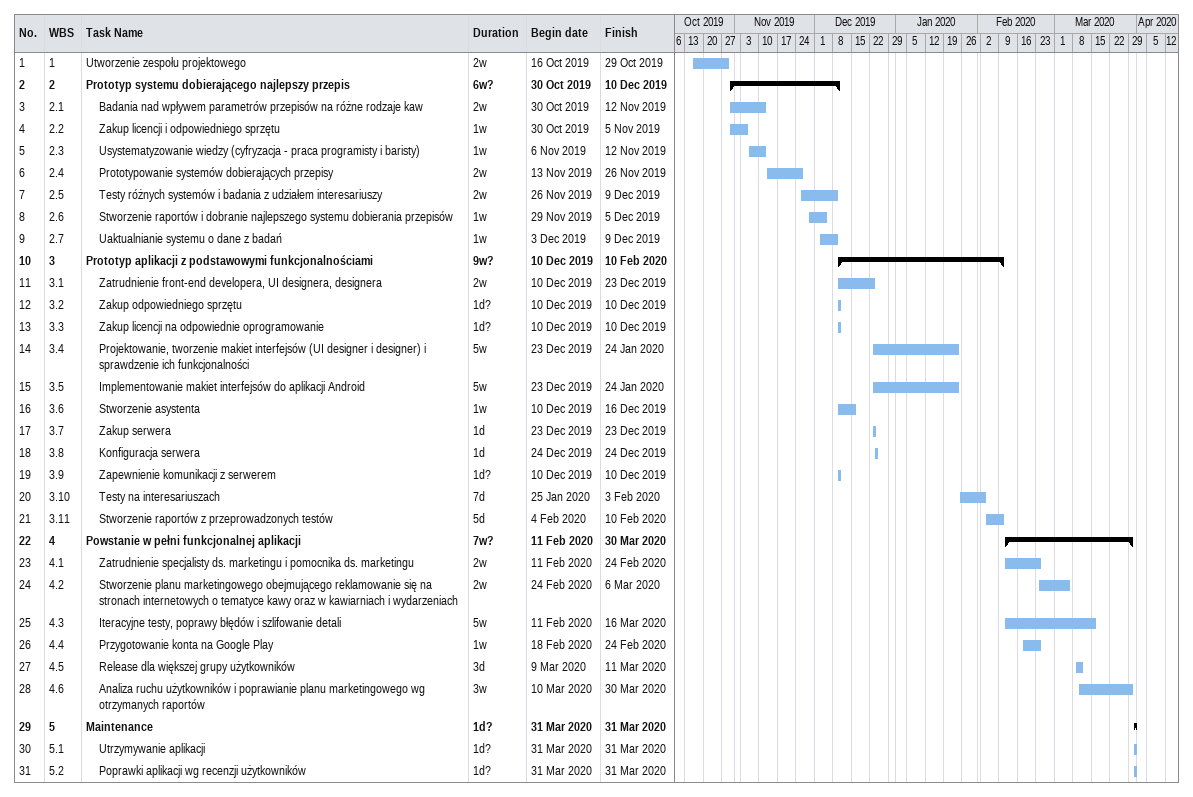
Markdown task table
| ID | WBS | Task | Duration | Start | Finish |
|---|---|---|---|---|---|
| 1 | 1 | Utworzenie zespołu projektowego | 2w | 2019-10-16 | 2019-10-29 |
| 2 | 2 | **Prototyp systemu dobierającego najlepszy przepis** | 6w? | 2019-10-30 | 2019-12-10 |
| 3 | 2.1 | Badania nad wpływem parametrów przepisów na różne rodzaje kaw | 2w | 2019-10-30 | 2019-11-12 |
| 4 | 2.2 | Zakup licencji i odpowiedniego sprzętu | 1w | 2019-10-30 | 2019-11-05 |
| 5 | 2.3 | Usystematyzowanie wiedzy (cyfryzacja - praca programisty i baristy) | 1w | 2019-11-06 | 2019-11-12 |
| 6 | 2.4 | Prototypowanie systemów dobierających przepisy | 2w | 2019-11-13 | 2019-11-26 |
| 7 | 2.5 | Testy różnych systemów i badania z udziałem interesariuszy | 2w | 2019-11-26 | 2019-12-09 |
| 8 | 2.6 | Stworzenie raportów i dobranie najlepszego systemu dobierania przepisów | 1w | 2019-11-29 | 2019-12-05 |
| 9 | 2.7 | Uaktualnianie systemu o dane z badań | 1w | 2019-12-03 | 2019-12-09 |
| 10 | 3 | **Prototyp aplikacji z podstawowymi funkcjonalnościami** | 9w? | 2019-12-10 | 2020-02-10 |
| 11 | 3.1 | Zatrudnienie front-end developera, UI designera, designera | 2w | 2019-12-10 | 2019-12-23 |
| 12 | 3.2 | Zakup odpowiedniego sprzętu | 1d? | 2019-12-10 | 2019-12-10 |
| 13 | 3.3 | Zakup licencji na odpowiednie oprogramowanie | 1d? | 2019-12-10 | 2019-12-10 |
| 14 | 3.4 | Projektowanie, tworzenie makiet interfejsów (UI designer i designer) i sprawdzenie ich funkcjonalności | 5w | 2019-12-23 | 2020-01-24 |
| 15 | 3.5 | Implementowanie makiet interfejsów do aplikacji Android | 5w | 2019-12-23 | 2020-01-24 |
| 16 | 3.6 | Stworzenie asystenta | 1w | 2019-12-10 | 2019-12-16 |
| 17 | 3.7 | Zakup serwera | 1d | 2019-12-23 | 2019-12-23 |
| 18 | 3.8 | Konfiguracja serwera | 1d | 2019-12-24 | 2019-12-24 |
| 19 | 3.9 | Zapewnienie komunikacji z serwerem | 1d? | 2019-12-10 | 2019-12-10 |
| 20 | 3.10 | Testy na interesariuszach | 7d | 2020-01-25 | 2020-02-03 |
| 21 | 3.11 | Stworzenie raportów z przeprowadzonych testów | 5d | 2020-02-04 | 2020-02-10 |
| 22 | 4 | **Powstanie w pełni funkcjonalnej aplikacji** | 7w? | 2020-02-11 | 2020-03-30 |
| 23 | 4.1 | Zatrudnienie specjalisty ds. marketingu i pomocnika ds. marketingu | 2w | 2020-02-11 | 2020-02-24 |
| 24 | 4.2 | Stworzenie planu marketingowego obejmującego reklamowanie się na stronach internetowych o tematyce kawy oraz w kawiarniach i wydarzeniach | 2w | 2020-02-24 | 2020-03-06 |
| 25 | 4.3 | Iteracyjne testy, poprawy błędów i szlifowanie detali | 5w | 2020-02-11 | 2020-03-16 |
| 26 | 4.4 | Przygotowanie konta na Google Play | 1w | 2020-02-18 | 2020-02-24 |
| 27 | 4.5 | Release dla większej grupy użytkowników | 3d | 2020-03-09 | 2020-03-11 |
| 28 | 4.6 | Analiza ruchu użytkowników i poprawianie planu marketingowego wg otrzymanych raportów | 3w | 2020-03-10 | 2020-03-30 |
| 29 | 5 | **Maintenance** | 1d? | 2020-03-31 | 2020-03-31 |
| 30 | 5.1 | Utrzymywanie aplikacji | 1d? | 2020-03-31 | 2020-03-31 |
| 31 | 5.2 | Poprawki aplikacji wg recenzji użytkowników | 1d? | 2020-03-31 | 2020-03-31 |
